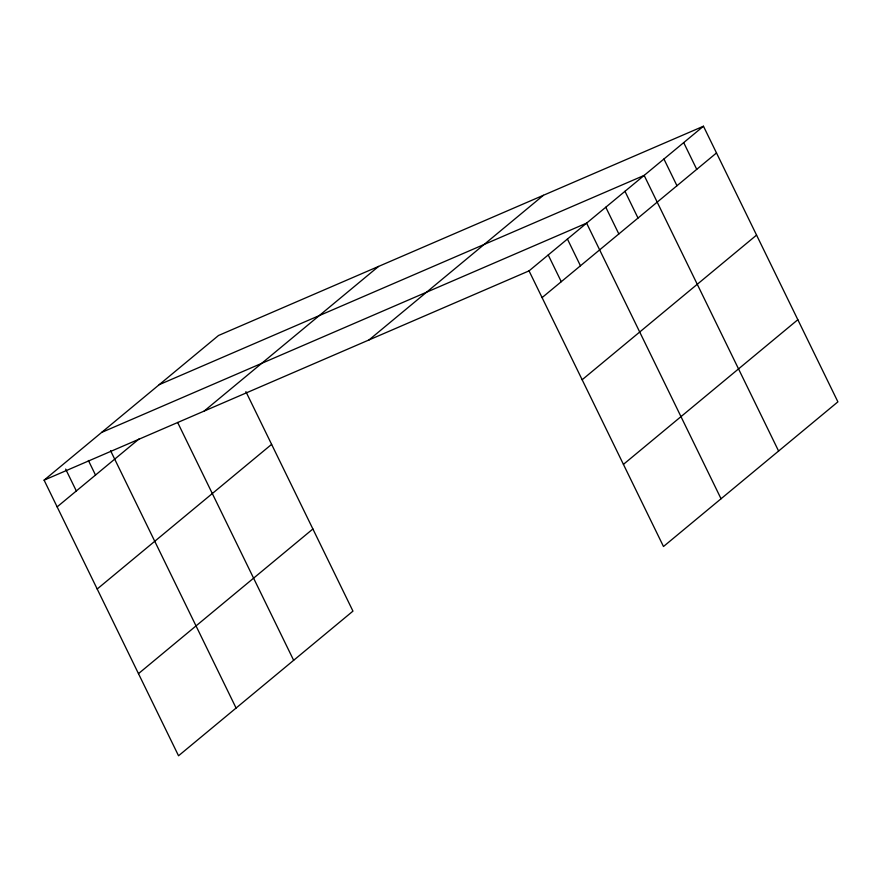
<?xml version="1.0" encoding="UTF-8"?>
<svg xmlns="http://www.w3.org/2000/svg" width="882" height="882" viewBox="0 0 882 882"><rect width="100%" height="100%" fill="white"/><g stroke="black" fill="none" stroke-linecap="round" stroke-linejoin="round"><path stroke-width="1.32" d="M245.902 391.652L352.954 611.127L178.539 755.775L44.1 480.15L218.516 335.491L703.461 126.225L837.9 401.85L663.485 546.509L529.046 270.873L703.461 126.225M57.143 506.874L138.926 439.049M204.128 411.089L378.554 266.43M369.018 339.934L543.433 195.286M97.196 589.011L271.612 444.363M542.088 297.609L716.504 152.95M138.474 673.639L312.889 528.991M582.153 379.745L756.569 235.097M623.42 464.373L797.835 319.714M159.212 384.673L644.158 175.408L778.597 451.033M101.662 432.412L586.607 223.135L721.046 498.771M44.1 480.15L529.046 270.873M683.693 142.619L696.736 169.344M663.926 159.014L676.968 185.738M624.974 191.317L638.017 218.052M605.791 207.226L618.833 233.962M567.424 239.044L580.455 265.78M548.229 254.964L561.272 281.7M177.635 422.445L293.651 660.309M110.548 450.636L236.089 708.048M88.398 460.47L95.51 475.056M65.654 469.092L76.326 490.965"/></g></svg>
